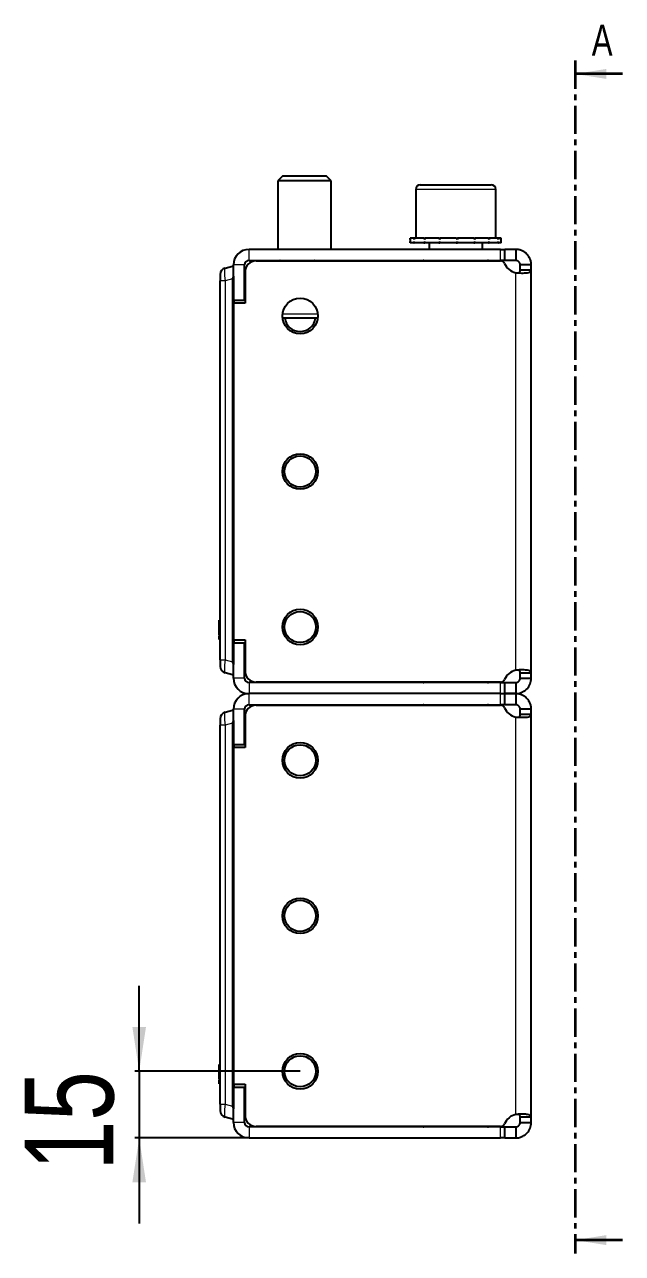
# Model space of a CAD drawing. Header units: millimetres. Extents: x 0 to 3941, y -608 to 590.
# Drawn here: x 1579 to 1713.5, y 263.4 to 540 of the extents above; entities that cross this region are included whole.
import ezdxf

# ---------------------------------------------------------------- set-up
doc = ezdxf.new("R2010")
doc.units = ezdxf.units.MM
doc.linetypes.add('CENTER', pattern=[10.16, 6.35, -1.27, 1.27, -1.27])
doc.layers.add('FORMAT', color=7, linetype='Continuous')
doc.styles.add('SLDTEXTSTYLE0', font='TXT', dxfattribs={"width": 0.75})
doc.dimstyles.new('SLDDIMSTYLE1', dxfattribs={"dimtxt": 20, "dimasz": 10, "dimexe": 0, "dimexo": 0.0625, "dimgap": 5, "dimtad": 2, "dimdec": 1, "dimrnd": 1e-09, "dimzin": 12, "dimdsep": 46, "dimtxsty": 'SLDTEXTSTYLE0', "dimsah": 1, "dimcen": 0.09, "dimadec": 0, "dimazin": 3, "dimtfac": 1, "dimtmove": 0, "dimatfit": 0, "dimfxl": 0, "dimfrac": 2, "dimtolj": 1, "dimtzin": 12, "dimarcsym": 0})

# ---------------------------------------------------------------- blocks, each defined once
blk = doc.blocks.new('_D_3')
at = {"layer": 'FORMAT'}
for p, q in [((1604.77, 304.39), (1604.77, 323.62)), ((1640.96, 304.39), (1603.77, 304.39)), ((1604.77, 304.39), (1604.77, 289.39)), ((1629.46, 289.39), (1603.77, 289.39)), ((1604.77, 289.39), (1604.77, 270.16))]:
    blk.add_line(p, q, dxfattribs=at)
for points in [[(1604.77, 304.39), (1606.3, 314.39), (1603.23, 314.39)], [(1604.77, 289.39), (1603.23, 279.39), (1606.3, 279.39)]]:
    blk.add_solid(points, dxfattribs=at)
at = {"layer": 'FORMAT', "insert": (1578.98, 282.11), "char_height": 20, "attachment_point": 1, "rotation": 90, "style": 'SLDTEXTSTYLE0'}
blk.add_mtext('15', dxfattribs=at)

msp = doc.modelspace()

# ---------------------------------------------------------------- linework, layer by layer
at = {"color": 7, "linetype": 'CENTER', "lineweight": 35}
msp.add_line((1702.84, 531.87), (1702.84, 263.4), dxfattribs=at)
at = {"color": 7, "linetype": 'Continuous', "lineweight": 35}
for p, q in [((1713.48, 528.87), (1702.84, 528.87)), ((1713.48, 266.4), (1702.84, 266.4))]:
    msp.add_line(p, q, dxfattribs=at)
at = {"color": 7, "linetype": 'Continuous', "lineweight": 25}
for p, q in [((1637.04, 505.89), (1635.97, 504.82)), ((1635.97, 504.82), (1635.97, 489.39)), ((1647.97, 504.82), (1635.97, 504.82)), ((1646.89, 505.89), (1637.04, 505.89)), ((1647.97, 504.82), (1646.89, 505.89)), ((1647.97, 489.39), (1647.97, 504.82)), ((1667.97, 503.89), (1683.96, 503.89)), ((1683.96, 503.89), (1683.97, 503.89)), ((1666.97, 502.89), (1666.97, 491.89)), ((1684.97, 491.89), (1684.97, 502.89)), ((1665.72, 491.89), (1665.72, 490.89)), ((1665.72, 491.89), (1665.72, 491.64)), ((1666.55, 491.89), (1665.72, 491.89)), ((1665.72, 491.89), (1665.72, 491.89)), ((1665.72, 490.89), (1665.72, 491.14)), ((1666.55, 490.89), (1665.72, 490.89)), ((1665.72, 490.89), (1665.72, 490.89)), ((1666.55, 491.89), (1666.65, 491.89)), ((1666.55, 490.89), (1666.65, 490.89)), ((1666.65, 491.89), (1666.65, 491.64)), ((1668.82, 491.89), (1666.65, 491.89)), ((1666.65, 490.89), (1666.65, 491.14)), ((1668.82, 490.89), (1666.65, 490.89)), ((1668.82, 491.89), (1669, 491.89)), ((1668.82, 490.89), (1669, 490.89)), ((1669, 491.89), (1669, 491.64)), ((1672.18, 491.89), (1669, 491.89)), ((1669, 490.89), (1669, 491.14)), ((1672.18, 490.89), (1669, 490.89)), ((1669.97, 490.89), (1669.97, 489.39)), ((1672.18, 491.89), (1672.41, 491.89)), ((1672.18, 490.89), (1672.41, 490.89)), ((1672.41, 491.89), (1672.41, 491.64)), ((1676.11, 491.89), (1672.41, 491.89)), ((1672.41, 490.89), (1672.41, 491.14)), ((1676.11, 490.89), (1672.41, 490.89)), ((1676.11, 491.89), (1676.36, 491.89)), ((1676.11, 491.89), (1676.19, 491.89)), ((1676.11, 490.89), (1676.26, 490.89)), ((1676.26, 490.89), (1676.36, 490.89)), ((1676.31, 491.89), (1676.36, 491.89)), ((1676.36, 491.89), (1676.36, 491.64)), ((1680.02, 491.89), (1676.36, 491.89)), ((1676.36, 490.89), (1676.36, 491.14)), ((1680.02, 490.89), (1676.36, 490.89)), ((1680.02, 491.89), (1680.25, 491.89)), ((1680.02, 490.89), (1680.25, 490.89)), ((1680.25, 491.89), (1680.25, 491.64)), ((1683.32, 491.89), (1680.25, 491.89)), ((1680.25, 490.89), (1680.25, 491.14)), ((1683.32, 490.89), (1680.25, 490.89)), ((1681.97, 489.39), (1681.97, 490.89)), ((1683.32, 491.89), (1683.49, 491.89)), ((1683.32, 490.89), (1683.49, 490.89)), ((1683.49, 491.89), (1683.49, 491.64)), ((1685.49, 491.89), (1683.49, 491.89)), ((1683.49, 490.89), (1683.49, 491.14)), ((1685.49, 490.89), (1683.49, 490.89)), ((1685.49, 491.89), (1685.58, 491.89)), ((1685.49, 490.89), (1685.58, 490.89)), ((1685.58, 491.89), (1685.58, 491.64)), ((1686.21, 491.89), (1685.58, 491.89)), ((1685.58, 490.89), (1685.58, 491.14)), ((1686.21, 490.89), (1685.58, 490.89)), ((1686.22, 490.89), (1686.22, 491.89)), ((1686.06, 489.39), (1629.47, 489.39)), ((1629.47, 486.89), (1686.06, 486.89)), ((1631.07, 486.79), (1686.04, 486.79)), ((1631.72, 486.89), (1631.72, 486.79)), ((1632.01, 486.89), (1632.01, 486.79)), ((1633.7, 486.89), (1633.7, 486.79)), ((1636.64, 486.89), (1636.64, 486.79)), ((1640.4, 486.89), (1640.4, 486.79)), ((1644.39, 486.89), (1644.39, 486.79)), ((1648.02, 486.89), (1648.02, 486.79)), ((1650.72, 486.89), (1650.72, 486.79)), ((1652.1, 486.89), (1652.1, 486.79)), ((1652.22, 486.79), (1652.22, 486.89)), ((1686.06, 489.39), (1687.06, 489.39)), ((1687.06, 486.89), (1686.06, 486.89)), ((1687.06, 486.89), (1687.06, 489.39)), ((1689.47, 489.39), (1687.06, 489.39)), ((1689.47, 486.89), (1687.06, 486.89)), ((1689.47, 489.39), (1689.47, 486.89)), ((1624.08, 485.19), (1625.77, 485.64)), ((1625.77, 485.64), (1625.97, 485.64)), ((1625.97, 477.94), (1625.97, 485.89)), ((1628.47, 477.94), (1628.47, 485.89)), ((1628.57, 484.29), (1628.57, 477.29)), ((1692.97, 485.89), (1690.47, 485.89)), ((1690.47, 484.67), (1690.47, 485.89)), ((1692.97, 484.67), (1690.47, 484.67)), ((1692.97, 484.67), (1692.97, 485.89)), ((1692.97, 394.11), (1692.97, 484.67)), ((1622.97, 483.74), (1622.97, 482.29)), ((1622.97, 407.84), (1622.97, 482.29)), ((1625.77, 482.74), (1625.77, 396.54)), ((1625.97, 483.37), (1625.97, 395.92)), ((1628.57, 478.87), (1628.47, 478.66)), ((1625.97, 477.94), (1628.47, 477.94)), ((1625.97, 401.49), (1625.97, 477.29)), ((1628.57, 477.29), (1625.97, 477.29)), ((1644.93, 473.89), (1637, 473.89)), ((1622.97, 399.64), (1622.97, 407.84)), ((1622.77, 405.9), (1622.97, 405.9)), ((1622.77, 405.55), (1622.97, 405.55)), ((1622.77, 404.82), (1622.77, 405.55)), ((1622.77, 404.82), (1622.97, 404.82)), ((1622.77, 403.87), (1622.77, 403.98)), ((1622.77, 402.42), (1622.97, 402.42)), ((1622.77, 401.88), (1622.77, 402.42)), ((1622.77, 401.88), (1622.97, 401.88)), ((1622.77, 401.59), (1622.97, 401.59)), ((1625.97, 401.49), (1628.57, 401.49)), ((1628.57, 401.49), (1628.57, 394.49)), ((1622.97, 396.99), (1622.97, 399.64)), ((1625.97, 392.89), (1625.97, 400.84)), ((1625.97, 400.84), (1628.47, 400.84)), ((1628.47, 392.89), (1628.47, 400.84)), ((1628.57, 400.41), (1628.47, 400.63)), ((1622.97, 396.99), (1622.97, 395.54)), ((1625.77, 393.64), (1624.08, 394.09)), ((1625.97, 393.64), (1625.77, 393.64)), ((1690.47, 394.11), (1692.97, 394.11)), ((1690.47, 392.89), (1690.47, 394.11)), ((1690.47, 392.89), (1692.97, 392.89)), ((1692.97, 392.89), (1692.97, 394.11)), ((1686.06, 391.89), (1629.47, 391.89)), ((1686.04, 391.99), (1631.07, 391.99)), ((1686.06, 391.89), (1687.06, 391.89)), ((1687.06, 389.39), (1687.06, 391.89)), ((1687.06, 391.89), (1689.47, 391.89)), ((1689.47, 391.89), (1689.47, 389.39)), ((1686.06, 389.39), (1629.47, 389.39)), ((1686.06, 389.39), (1687.06, 389.39)), ((1687.06, 386.89), (1687.06, 389.39)), ((1689.47, 389.39), (1687.06, 389.39)), ((1687.06, 389.39), (1689.47, 389.39)), ((1689.47, 389.39), (1689.47, 386.89)), ((1624.08, 385.19), (1625.77, 385.64)), ((1625.77, 385.64), (1625.97, 385.64)), ((1625.97, 377.94), (1625.97, 385.89)), ((1628.47, 377.94), (1628.47, 385.89)), ((1629.47, 386.89), (1686.06, 386.89)), ((1631.07, 386.79), (1686.04, 386.79)), ((1687.06, 386.89), (1686.06, 386.89)), ((1689.47, 386.89), (1687.06, 386.89)), ((1692.97, 385.89), (1690.47, 385.89)), ((1690.47, 384.67), (1690.47, 385.89)), ((1692.97, 384.67), (1690.47, 384.67)), ((1692.97, 384.67), (1692.97, 385.89)), ((1692.97, 294.11), (1692.97, 384.67)), ((1622.97, 383.74), (1622.97, 382.29)), ((1622.97, 307.84), (1622.97, 382.29)), ((1625.77, 382.74), (1625.77, 296.54)), ((1625.97, 383.37), (1625.97, 295.92)), ((1628.57, 384.29), (1628.57, 377.29)), ((1625.97, 377.94), (1628.47, 377.94)), ((1625.97, 301.49), (1625.97, 377.29)), ((1628.57, 377.29), (1625.97, 377.29)), ((1628.57, 378.87), (1628.47, 378.66)), ((1622.97, 299.64), (1622.97, 307.84)), ((1622.77, 305.9), (1622.97, 305.9)), ((1622.77, 305.55), (1622.97, 305.55)), ((1622.77, 304.82), (1622.77, 305.55)), ((1622.77, 304.82), (1622.97, 304.82)), ((1622.77, 303.87), (1622.77, 303.98)), ((1622.77, 302.42), (1622.97, 302.42)), ((1622.77, 301.88), (1622.77, 302.42)), ((1622.77, 301.88), (1622.97, 301.88)), ((1622.77, 301.59), (1622.97, 301.59)), ((1625.97, 301.49), (1628.57, 301.49)), ((1628.57, 301.49), (1628.57, 294.49)), ((1622.97, 296.99), (1622.97, 299.64)), ((1625.97, 292.89), (1625.97, 300.84)), ((1625.97, 300.84), (1628.47, 300.84)), ((1628.47, 292.89), (1628.47, 300.84)), ((1628.57, 300.41), (1628.47, 300.63)), ((1622.97, 296.99), (1622.97, 295.54)), ((1625.77, 293.64), (1624.08, 294.09)), ((1625.97, 293.64), (1625.77, 293.64)), ((1690.47, 294.11), (1692.97, 294.11)), ((1690.47, 292.89), (1690.47, 294.11)), ((1692.97, 292.89), (1692.97, 294.11)), ((1686.06, 291.89), (1629.47, 291.89)), ((1686.04, 291.99), (1631.07, 291.99)), ((1686.06, 291.89), (1687.06, 291.89)), ((1687.06, 289.39), (1687.06, 291.89)), ((1687.06, 291.89), (1689.47, 291.89)), ((1689.47, 291.89), (1689.47, 289.39)), ((1690.47, 292.89), (1692.97, 292.89)), ((1629.47, 289.39), (1686.06, 289.39)), ((1687.06, 289.39), (1686.06, 289.39)), ((1687.06, 289.39), (1689.47, 289.39))]:
    msp.add_line(p, q, dxfattribs=at)
at = {"color": 8, "linetype": 'Continuous', "lineweight": 18}
for p, q in [((1684.97, 502.89), (1666.97, 502.89)), ((1629.47, 486.89), (1629.47, 489.39)), ((1686.06, 486.89), (1686.06, 489.39)), ((1628.47, 485.89), (1625.97, 485.89)), ((1689.47, 394.67), (1689.47, 484.12)), ((1624.08, 482.29), (1622.97, 482.29)), ((1625.77, 482.74), (1624.08, 482.29)), ((1624.08, 482.29), (1624.08, 396.99)), ((1626.16, 477.94), (1626.16, 477.29)), ((1637, 474.89), (1644.93, 474.89)), ((1622.77, 403.7), (1622.97, 403.7)), ((1626.16, 401.49), (1626.16, 400.84)), ((1622.97, 396.99), (1624.08, 396.99)), ((1624.08, 396.99), (1625.77, 396.54)), ((1628.47, 392.89), (1625.97, 392.89)), ((1629.47, 391.89), (1629.47, 389.39)), ((1686.06, 389.39), (1686.06, 391.89)), ((1629.47, 386.89), (1629.47, 389.39)), ((1686.06, 386.89), (1686.06, 389.39)), ((1628.47, 385.89), (1625.97, 385.89)), ((1624.08, 382.29), (1622.97, 382.29)), ((1625.77, 382.74), (1624.08, 382.29)), ((1624.08, 382.29), (1624.08, 296.99)), ((1689.47, 294.67), (1689.47, 384.12)), ((1626.16, 377.94), (1626.16, 377.29)), ((1622.77, 303.7), (1622.97, 303.7)), ((1626.16, 301.49), (1626.16, 300.84)), ((1622.97, 296.99), (1624.08, 296.99)), ((1624.08, 296.99), (1625.77, 296.54)), ((1628.47, 292.89), (1625.97, 292.89)), ((1629.47, 291.89), (1629.47, 289.39)), ((1686.06, 289.39), (1686.06, 291.89))]:
    msp.add_line(p, q, dxfattribs=at)
at = {"color": 7, "linetype": 'Continuous', "lineweight": 25}
for centre, radius in [((1640.97, 474.39), 4), ((1640.97, 439.39), 4), ((1640.97, 439.39), 3.5), ((1640.97, 404.39), 4), ((1640.97, 404.39), 3.5), ((1640.97, 374.39), 4), ((1640.97, 374.39), 3.5), ((1640.97, 339.39), 4), ((1640.97, 339.39), 3.5), ((1640.97, 304.39), 4), ((1640.97, 304.39), 3.5)]:
    msp.add_circle(centre, radius, dxfattribs=at)
for centre, radius, start, end in [((1667.97, 502.89), 1, 90, 180), ((1683.97, 502.89), 1, 0, 90), ((1629.47, 485.89), 3.5, 90, 180), ((1629.47, 485.89), 1, 90, 180), ((1631.07, 484.29), 2.5, 90, 180), ((1668.62, 486.54), 0.35, 45.5847, 90), ((1683.32, 486.54), 0.35, 90, 134.4153), ((1686.04, 485.79), 1, 22.8854, 90), ((1624.47, 483.74), 1.5, 105, 180), ((1690.19, 487.54), 3.5, 202.8854, 258.1052), ((1640.97, 474.39), 3.5, 188.2132, 351.7868), ((1624.47, 395.54), 1.5, 180, 255), ((1629.47, 392.89), 3.5, 180, 270), ((1629.47, 392.89), 1, 180, 270), ((1631.07, 394.49), 2.5, 180, 270), ((1690.19, 391.24), 3.5, 101.8948, 157.1146), ((1668.62, 392.24), 0.35, 270, 314.4153), ((1683.32, 392.24), 0.35, 225.5847, 270), ((1686.04, 392.99), 1, 270, 337.1146), ((1629.47, 385.89), 3.5, 90, 180), ((1624.47, 383.74), 1.5, 105, 180), ((1629.47, 385.89), 1, 90, 180), ((1631.07, 384.29), 2.5, 90, 180), ((1668.62, 386.54), 0.35, 45.5847, 90), ((1683.32, 386.54), 0.35, 90, 134.4153), ((1686.04, 385.79), 1, 22.8854, 90), ((1690.19, 387.54), 3.5, 202.8854, 258.1052), ((1624.47, 295.54), 1.5, 180, 255), ((1631.07, 294.49), 2.5, 180, 270), ((1690.19, 291.24), 3.5, 101.8948, 157.1146), ((1629.47, 292.89), 3.5, 180, 270), ((1629.47, 292.89), 1, 180, 270), ((1668.62, 292.24), 0.35, 270, 314.4153), ((1683.32, 292.24), 0.35, 225.5847, 270), ((1686.04, 292.99), 1, 270, 337.1146)]:
    msp.add_arc(centre, radius, start, end, dxfattribs=at)
at = {"color": 8, "linetype": 'Continuous', "lineweight": 18}
for centre, major_axis, start_param, end_param in [((1624.47, 482.19), (-0.38, 3), 0.016741, 1.520499), ((1624.47, 397.1), (0.38, 3), 1.621093, 3.124852), ((1624.47, 382.19), (-0.38, 3), 0.016741, 1.520499), ((1624.47, 297.1), (0.38, 3), 1.621093, 3.124852)]:
    msp.add_ellipse(centre, major_axis=major_axis, ratio=0.123038, start_param=start_param, end_param=end_param, dxfattribs=at)
at = {"color": 7, "linetype": 'Continuous', "lineweight": 25}
for centre, major_axis, start_param, end_param in [((1637.36, 485.64), (-11.57, -3.1), 6.030113, 6.216148), ((1637.36, 393.64), (-11.57, 3.1), 0.067037, 0.253072), ((1637.36, 385.64), (-11.57, -3.1), 6.030113, 6.216148), ((1637.36, 293.64), (-11.57, 3.1), 0.067037, 0.253072)]:
    msp.add_ellipse(centre, major_axis=major_axis, ratio=0.250563, start_param=start_param, end_param=end_param, dxfattribs=at)
for points, knots in [([(1665.72, 491.64), (1665.72, 491.68), (1665.72, 491.75), (1665.72, 491.83), (1665.72, 491.87), (1665.72, 491.89)], [0, 0, 0, 0, 0.499981, 0.749988, 1, 1, 1, 1]), ([(1665.72, 490.89), (1665.72, 490.91), (1665.72, 490.95), (1665.72, 491.04), (1665.72, 491.1), (1665.72, 491.14)], [0, 0, 0, 0, 0.2501401, 0.5002802, 1, 1, 1, 1]), ([(1666.65, 491.64), (1666.64, 491.68), (1666.61, 491.75), (1666.58, 491.83), (1666.56, 491.87), (1666.55, 491.89)], [0, 0, 0, 0, 0.4999808, 0.7499881, 1, 1, 1, 1]), ([(1666.55, 490.89), (1666.56, 490.91), (1666.58, 490.95), (1666.61, 491.04), (1666.64, 491.1), (1666.65, 491.14)], [0, 0, 0, 0, 0.2501401, 0.5002802, 1, 1, 1, 1]), ([(1669, 491.64), (1668.97, 491.68), (1668.93, 491.75), (1668.87, 491.83), (1668.84, 491.87), (1668.82, 491.89)], [0, 0, 0, 0, 0.499981, 0.749988, 1, 1, 1, 1]), ([(1668.82, 490.89), (1668.84, 490.91), (1668.87, 490.95), (1668.93, 491.04), (1668.97, 491.1), (1669, 491.14)], [0, 0, 0, 0, 0.25014, 0.50028, 1, 1, 1, 1]), ([(1672.41, 491.64), (1672.37, 491.68), (1672.31, 491.75), (1672.24, 491.83), (1672.2, 491.87), (1672.18, 491.89)], [0, 0, 0, 0, 0.499981, 0.749988, 1, 1, 1, 1]), ([(1672.18, 490.89), (1672.2, 490.91), (1672.24, 490.95), (1672.31, 491.04), (1672.37, 491.1), (1672.41, 491.14)], [0, 0, 0, 0, 0.25014, 0.50028, 1, 1, 1, 1]), ([(1676.36, 491.64), (1676.32, 491.68), (1676.26, 491.75), (1676.17, 491.83), (1676.13, 491.87), (1676.11, 491.89)], [0, 0, 0, 0, 0.499981, 0.749988, 1, 1, 1, 1]), ([(1676.11, 490.89), (1676.13, 490.91), (1676.17, 490.95), (1676.26, 491.04), (1676.32, 491.1), (1676.36, 491.14)], [0, 0, 0, 0, 0.25014, 0.50028, 1, 1, 1, 1]), ([(1676.36, 491.64), (1676.34, 491.71), (1676.31, 491.84), (1676.28, 491.88), (1676.26, 491.89)], [0, 0, 0, 0, 0.561794, 1, 1, 1, 1]), ([(1676.36, 491.14), (1676.34, 491.07), (1676.31, 490.94), (1676.28, 490.91), (1676.26, 490.89)], [0, 0, 0, 0, 0.5617942, 1, 1, 1, 1]), ([(1680.25, 491.64), (1680.21, 491.68), (1680.16, 491.75), (1680.08, 491.83), (1680.04, 491.87), (1680.02, 491.89)], [0, 0, 0, 0, 0.499981, 0.749988, 1, 1, 1, 1]), ([(1680.02, 490.89), (1680.04, 490.91), (1680.08, 490.95), (1680.16, 491.04), (1680.21, 491.1), (1680.25, 491.14)], [0, 0, 0, 0, 0.25014, 0.50028, 1, 1, 1, 1]), ([(1683.49, 491.64), (1683.46, 491.68), (1683.42, 491.75), (1683.36, 491.83), (1683.33, 491.87), (1683.32, 491.89)], [0, 0, 0, 0, 0.499981, 0.749988, 1, 1, 1, 1]), ([(1683.32, 490.89), (1683.33, 490.91), (1683.36, 490.95), (1683.42, 491.04), (1683.46, 491.1), (1683.49, 491.14)], [0, 0, 0, 0, 0.25014, 0.50028, 1, 1, 1, 1]), ([(1685.58, 491.64), (1685.57, 491.68), (1685.54, 491.75), (1685.51, 491.83), (1685.5, 491.87), (1685.49, 491.89)], [0, 0, 0, 0, 0.4999808, 0.7499881, 1, 1, 1, 1]), ([(1685.49, 490.89), (1685.5, 490.91), (1685.51, 490.95), (1685.54, 491.04), (1685.57, 491.1), (1685.58, 491.14)], [0, 0, 0, 0, 0.25014, 0.50028, 1, 1, 1, 1]), ([(1631.97, 486.79), (1631.97, 486.8), (1631.96, 486.84), (1631.96, 486.87), (1631.95, 486.89)], [0, 0, 0, 0, 0.374848, 1, 1, 1, 1]), ([(1633.61, 486.79), (1633.6, 486.8), (1633.58, 486.84), (1633.56, 486.87), (1633.55, 486.89)], [0, 0, 0, 0, 0.374848, 1, 1, 1, 1]), ([(1636.51, 486.79), (1636.5, 486.8), (1636.48, 486.84), (1636.45, 486.87), (1636.43, 486.89)], [0, 0, 0, 0, 0.374848, 1, 1, 1, 1]), ([(1640.25, 486.79), (1640.24, 486.8), (1640.21, 486.84), (1640.17, 486.87), (1640.15, 486.89)], [0, 0, 0, 0, 0.374848, 1, 1, 1, 1]), ([(1644.25, 486.79), (1644.24, 486.8), (1644.2, 486.84), (1644.17, 486.87), (1644.15, 486.89)], [0, 0, 0, 0, 0.374848, 1, 1, 1, 1]), ([(1647.9, 486.79), (1647.89, 486.8), (1647.86, 486.84), (1647.83, 486.87), (1647.82, 486.89)], [0, 0, 0, 0, 0.374848, 1, 1, 1, 1]), ([(1650.65, 486.79), (1650.64, 486.8), (1650.62, 486.84), (1650.6, 486.87), (1650.59, 486.89)], [0, 0, 0, 0, 0.374848, 1, 1, 1, 1]), ([(1652.07, 486.79), (1652.07, 486.8), (1652.06, 486.84), (1652.06, 486.87), (1652.05, 486.89)], [0, 0, 0, 0, 0.374848, 1, 1, 1, 1]), ([(1692.97, 485.89), (1692.95, 486.15), (1692.92, 486.64), (1692.63, 487.46), (1692.17, 488.17), (1691.54, 488.74), (1690.93, 489.1), (1690.22, 489.34), (1689.72, 489.37), (1689.47, 489.39)], [0, 0, 0, 0, 0.144067, 0.271276, 0.474907, 0.597997, 0.726338, 0.860245, 1, 1, 1, 1]), ([(1690.47, 485.89), (1690.45, 486.03), (1690.43, 486.22), (1690.3, 486.44), (1690.2, 486.58), (1690.06, 486.7), (1689.88, 486.81), (1689.68, 486.88), (1689.54, 486.89), (1689.47, 486.89)], [0, 0, 0, 0, 0.294103, 0.406373, 0.497014, 0.611853, 0.731691, 0.860101, 1, 1, 1, 1]), ([(1689.47, 484.12), (1689.78, 484.1), (1690.37, 484.07), (1691.32, 484.06), (1692.18, 484.1), (1692.84, 484.31), (1692.92, 484.55), (1692.97, 484.67)], [0, 0, 0, 0, 0.17084, 0.319217, 0.548103, 0.767822, 1, 1, 1, 1]), ([(1689.94, 484.07), (1689.94, 484.07), (1690.01, 484.06), (1690.11, 484.08), (1690.24, 484.12), (1690.34, 484.21), (1690.44, 484.38), (1690.46, 484.55), (1690.47, 484.67)], [0, 0, 0, 0, 0.010499, 0.167595, 0.301027, 0.450649, 0.615637, 1, 1, 1, 1]), ([(1622.77, 405.55), (1622.77, 405.66), (1622.77, 405.86), (1622.77, 405.89), (1622.77, 405.9)], [0, 0, 0, 0, 0.5368, 1, 1, 1, 1]), ([(1622.77, 403.7), (1622.77, 403.86), (1622.77, 404.2), (1622.77, 404.62), (1622.77, 404.8), (1622.77, 404.89)], [0, 0, 0, 0, 0.346986, 0.702168, 1, 1, 1, 1]), ([(1622.77, 402.54), (1622.77, 402.57), (1622.77, 402.7), (1622.77, 403.11), (1622.77, 403.5), (1622.77, 403.7)], [0, 0, 0, 0, 0.136302, 0.576865, 1, 1, 1, 1]), ([(1622.77, 401.59), (1622.77, 401.6), (1622.77, 401.63), (1622.77, 401.8), (1622.77, 401.88)], [0, 0, 0, 0, 0.577653, 1, 1, 1, 1]), ([(1692.97, 394.11), (1692.91, 394.24), (1692.83, 394.46), (1692.26, 394.65), (1691.66, 394.72), (1691.02, 394.74), (1690.28, 394.73), (1689.74, 394.69), (1689.47, 394.67)], [0, 0, 0, 0, 0.254149, 0.448213, 0.574908, 0.708872, 0.850468, 1, 1, 1, 1]), ([(1689.47, 391.89), (1689.55, 391.9), (1689.7, 391.91), (1689.91, 391.99), (1690.08, 392.09), (1690.21, 392.22), (1690.32, 392.36), (1690.44, 392.59), (1690.45, 392.77), (1690.47, 392.89)], [0, 0, 0, 0, 0.1567865, 0.2908092, 0.4035006, 0.4972984, 0.6071328, 0.7261813, 1, 1, 1, 1]), ([(1689.47, 389.39), (1689.76, 389.41), (1690.31, 389.45), (1691.21, 389.81), (1692.1, 390.47), (1692.82, 391.58), (1692.92, 392.45), (1692.97, 392.89)], [0, 0, 0, 0, 0.16069, 0.3013121, 0.5219513, 0.7535732, 1, 1, 1, 1]), ([(1690.47, 394.11), (1690.45, 394.23), (1690.43, 394.44), (1690.28, 394.65), (1690.15, 394.69), (1690.1, 394.71)], [0, 0, 0, 0, 0.488232, 0.819706, 1, 1, 1, 1]), ([(1692.97, 385.89), (1692.95, 386.15), (1692.92, 386.64), (1692.63, 387.46), (1692.17, 388.17), (1691.54, 388.74), (1690.93, 389.1), (1690.22, 389.34), (1689.72, 389.37), (1689.47, 389.39)], [0, 0, 0, 0, 0.144067, 0.271276, 0.474907, 0.597997, 0.726338, 0.860245, 1, 1, 1, 1]), ([(1690.47, 385.89), (1690.45, 386.03), (1690.43, 386.22), (1690.3, 386.44), (1690.2, 386.58), (1690.06, 386.7), (1689.88, 386.81), (1689.68, 386.88), (1689.54, 386.89), (1689.47, 386.89)], [0, 0, 0, 0, 0.2941026, 0.4063735, 0.4970139, 0.6118531, 0.7316911, 0.860101, 1, 1, 1, 1]), ([(1689.47, 384.12), (1689.78, 384.1), (1690.37, 384.07), (1691.32, 384.06), (1692.18, 384.1), (1692.84, 384.31), (1692.92, 384.55), (1692.97, 384.67)], [0, 0, 0, 0, 0.17084, 0.319217, 0.548103, 0.767822, 1, 1, 1, 1]), ([(1689.94, 384.07), (1689.94, 384.07), (1690.01, 384.06), (1690.11, 384.08), (1690.24, 384.12), (1690.34, 384.21), (1690.44, 384.38), (1690.46, 384.55), (1690.47, 384.67)], [0, 0, 0, 0, 0.010499, 0.167595, 0.301027, 0.450649, 0.615637, 1, 1, 1, 1]), ([(1622.77, 305.55), (1622.77, 305.66), (1622.77, 305.86), (1622.77, 305.89), (1622.77, 305.9)], [0, 0, 0, 0, 0.5368, 1, 1, 1, 1]), ([(1622.77, 303.7), (1622.77, 303.86), (1622.77, 304.2), (1622.77, 304.62), (1622.77, 304.8), (1622.77, 304.89)], [0, 0, 0, 0, 0.3469857, 0.7021684, 1, 1, 1, 1]), ([(1622.77, 302.54), (1622.77, 302.57), (1622.77, 302.7), (1622.77, 303.11), (1622.77, 303.5), (1622.77, 303.7)], [0, 0, 0, 0, 0.136302, 0.576865, 1, 1, 1, 1]), ([(1622.77, 301.59), (1622.77, 301.6), (1622.77, 301.63), (1622.77, 301.8), (1622.77, 301.88)], [0, 0, 0, 0, 0.577653, 1, 1, 1, 1]), ([(1692.97, 294.11), (1692.91, 294.24), (1692.83, 294.46), (1692.26, 294.65), (1691.66, 294.72), (1691.02, 294.74), (1690.28, 294.73), (1689.74, 294.69), (1689.47, 294.67)], [0, 0, 0, 0, 0.254149, 0.448213, 0.574908, 0.708872, 0.850468, 1, 1, 1, 1]), ([(1690.47, 294.11), (1690.45, 294.23), (1690.43, 294.44), (1690.28, 294.65), (1690.15, 294.69), (1690.1, 294.71)], [0, 0, 0, 0, 0.488232, 0.819706, 1, 1, 1, 1]), ([(1689.47, 291.89), (1689.55, 291.9), (1689.7, 291.91), (1689.91, 291.99), (1690.08, 292.09), (1690.21, 292.22), (1690.32, 292.36), (1690.44, 292.59), (1690.45, 292.77), (1690.47, 292.89)], [0, 0, 0, 0, 0.156786, 0.290809, 0.403501, 0.497298, 0.607133, 0.726181, 1, 1, 1, 1]), ([(1689.47, 289.39), (1689.76, 289.41), (1690.31, 289.45), (1691.21, 289.81), (1692.1, 290.47), (1692.82, 291.58), (1692.92, 292.45), (1692.97, 292.89)], [0, 0, 0, 0, 0.16069, 0.301312, 0.521951, 0.753573, 1, 1, 1, 1])]:
    msp.add_open_spline(points, degree=3, knots=knots, dxfattribs=at)
at = {"color": 7, "linetype": 'Continuous', "lineweight": 35}
for points in [[(1702.84, 528.87), (1709.84, 527.75), (1709.84, 529.99)], [(1702.84, 266.4), (1709.84, 265.28), (1709.84, 267.52)]]:
    msp.add_solid(points, dxfattribs=at)

# ---------------------------------------------------------------- texts
at = {"color": 7, "linetype": 'Continuous', "insert": (1706.58, 539.98), "char_height": 7, "attachment_point": 1, "style": 'SLDTEXTSTYLE0'}
msp.add_mtext('A', dxfattribs=at)

# ---------------------------------------------------------------- dimensions: what is measured, and where the dimension line sits
at = {"layer": 'FORMAT'}
dim = msp.add_linear_dim(base=(1604.77, 289.39), p1=(1640.97, 304.39), p2=(1629.47, 289.39), angle=90, dimstyle='SLDDIMSTYLE1', dxfattribs=at)
dim.commit()
dim.dimension.update_dxf_attribs({"geometry": '_D_3', "text_midpoint": (1604.77, 296.89), "dimtype": 160})

doc.saveas('drawing.dxf')
